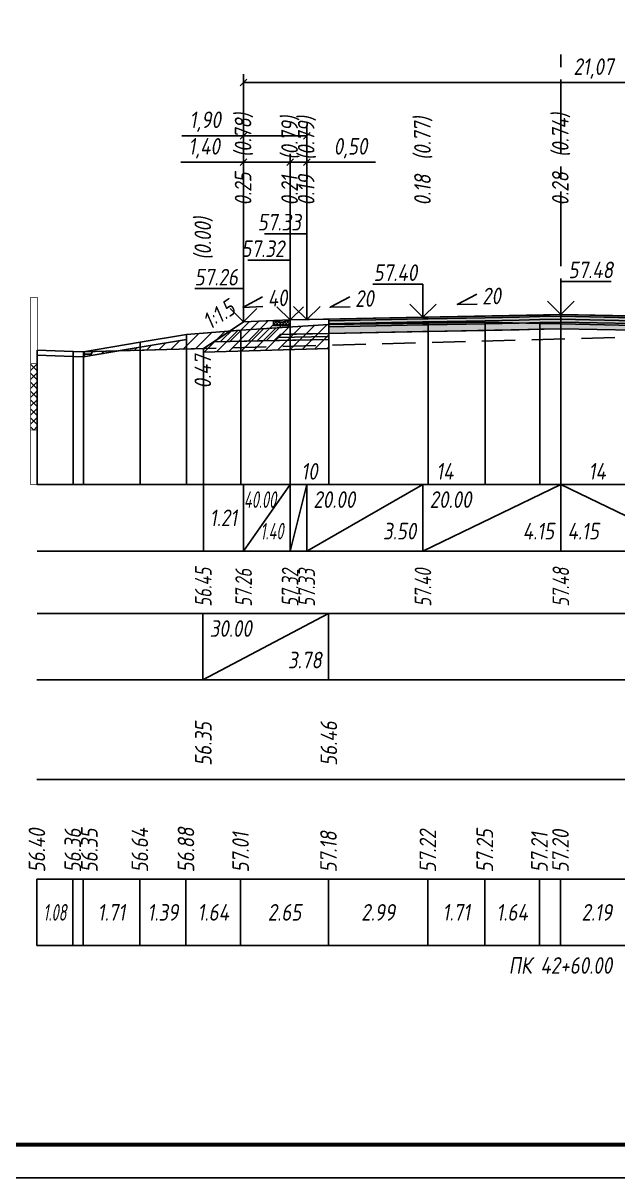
# Model space of a CAD drawing. Extents: x -717 to 1451, y -133302 to 233.
# Drawn here: x 77.9 to 167.4, y -66990.4 to -66816.5 of the extents above; entities that cross this region are included whole.
import ezdxf
from ezdxf.enums import TextEntityAlignment as Align

# ---------------------------------------------------------------- set-up
doc = ezdxf.new("R2010")
doc.units = 0
doc.linetypes.add('осевая2', pattern=[1.125, 0.75, -0.125, 0.125, -0.125])
doc.linetypes.add('штриховая', pattern=[0.75, 0.5, -0.25])
for name, color, linetype in [('Интерполированный поперечник', 2, 'Continuous'), ('Код_510', 7, 'Continuous'), ('Код_514', 1, 'Continuous'), ('Код_516', 1, 'Continuous'), ('Контур_0', 7, 'Continuous'), ('Контур_2521', 7, 'Continuous'), ('Контур_2564', 7, 'Continuous'), ('Контур_2660', 7, 'Continuous'), ('Контур_2665', 7, 'Continuous'), ('Контур_400', 7, 'Continuous'), ('Контур_508', 7, 'Continuous'), ('Контур_512', 7, 'Continuous'), ('Контур_513', 7, 'Continuous'), ('Контур_818', 7, 'Continuous'), ('Красный поперечник', 1, 'Continuous'), ('Линейка абсолютных высот', 7, 'Continuous'), ('Объём_2501', 7, 'Continuous'), ('Объём_2564', 7, 'Continuous'), ('Объём_2650', 7, 'Continuous'), ('Объём_2660', 7, 'Continuous'), ('Объём_2661', 7, 'Continuous'), ('Объём_2665', 7, 'Continuous'), ('Объём_2666', 7, 'Continuous'), ('Объём_2667', 7, 'Continuous'), ('Объём_2668', 7, 'Continuous'), ('Объём_2669', 7, 'Continuous'), ('Объём_2675', 7, 'Continuous'), ('Объём_2753', 7, 'Continuous'), ('Ось', 1, 'осевая2'), ('Откосы', 7, 'Continuous'), ('Отметки покрытия', 7, 'Continuous'), ('Подписи поперечников', 7, 'Continuous'), ('Рабочие отметки', 7, 'Continuous'), ('Рабочие отметки доп.', 7, 'Continuous'), ('Слои выравнивания', 7, 'Continuous'), ('Таблица', 7, 'Continuous'), ('Уклоны проезжей части', 7, 'Continuous'), ('Черный поперечник', 3, 'Continuous')]:
    doc.layers.add(name, color=color, linetype=linetype)
for name, color, linetype, true_color in [('Контур_2540', 2, 'Continuous', 0xffff00), ('Контур_2560', 2, 'Continuous', 0xffff00), ('Контур_2561', 7, 'Continuous', 0xff8040), ('Контур_2562', 3, 'Continuous', 0x00ff00), ('Контур_2563', 7, 'Continuous', 0xff8000), ('Контур_2570', 7, 'Continuous', 0x80ff00), ('Контур_2725', 7, 'Continuous', 0x323232), ('Контур_2736', 4, 'Continuous', 0x00ffff), ('Контур_2737', 4, 'Continuous', 0x00ffff), ('Контур_2738', 4, 'Continuous', 0x00ffff), ('Контур_2739', 4, 'Continuous', 0x00ffff), ('Контур_2741', 4, 'Continuous', 0x00ffff), ('Контур_2742', 4, 'Continuous', 0x00ffff), ('Контур_2743', 4, 'Continuous', 0x00ffff), ('Контур_2744', 7, 'Continuous', 0xa4ffff), ('Контур_2745', 7, 'Continuous', 0xa4ffff), ('Контур_2747', 4, 'Continuous', 0x00ffff), ('Контур_2748', 4, 'Continuous', 0x00ffff), ('Контур_2749', 4, 'Continuous', 0x00ffff), ('Контур_2750', 4, 'Continuous', 0x00ffff), ('Контур_2751', 4, 'Continuous', 0x00ffff), ('Контур_2752', 4, 'Continuous', 0x00ffff), ('Контур_2760', 7, 'Continuous', 0x323232), ('Контур_2761', 7, 'Continuous', 0x323232), ('Контур_2762', 7, 'Continuous', 0x323232), ('Контур_2763', 7, 'Continuous', 0x323232), ('Контур_402', 7, 'Continuous', 0xff6464), ('Контур_703', 4, 'Continuous', 0x00ffff), ('Контур_705', 4, 'Continuous', 0x00ffff), ('Контур_707', 4, 'Continuous', 0x00ffff), ('Контур_720', 131, 'Continuous', 0xaaffff), ('Объём_2500', 7, 'Continuous', 0xc0c0c0), ('Объём_2520', 7, 'Continuous', 0x80ffff), ('Объём_2540', 2, 'Continuous', 0xffff00), ('Объём_2560', 2, 'Continuous', 0xffff00), ('Объём_2561', 7, 'Continuous', 0xff8040), ('Объём_2562', 3, 'Continuous', 0x00ff00), ('Объём_2563', 7, 'Continuous', 0xff8000), ('Объём_2600', 7, 'Continuous', 0x808000), ('Объём_2746', 2, 'Continuous', 0xffff00)]:
    doc.layers.add(name, color=color, linetype=linetype, true_color=true_color)
doc.styles.get("Standard").update_dxf_attribs({"font": 'txt', "height": 2.5})
doc.styles.add('М', font='romand.shx', dxfattribs={"width": 0.8, "oblique": 10, "height": 2.5})
doc.dimstyles.new('ISO-25', dxfattribs={"dimtxt": 2.5, "dimasz": 2.5, "dimexe": 1.25, "dimexo": 0.625, "dimtad": 1, "dimtxsty": 'Standard', "dimcen": 2.5, "dimadec": 0, "dimazin": 0, "dimtfac": 1, "dimtmove": 0, "dimatfit": 3, "dimfxl": 1, "dimarcsym": 0})

# ---------------------------------------------------------------- blocks, each defined once
blk = doc.blocks.new('_Oblique')
at = {"color": 0, "linetype": 'ByBlock', "lineweight": -2}
blk.add_line((-0.5, -0.5), (0.5, 0.5), dxfattribs=at)
blk = doc.blocks.new('*D1612')
at = {"color": 0, "lineweight": -2, "transparency": 16777216}
for p, q in [((111.06, -66860.91), (111.06, -66836.19)), ((118.06, -66860.63), (118.06, -66836.19)), ((111.06, -66837.44), (101.59, -66837.44)), ((118.06, -66837.44), (111.06, -66837.44))]:
    blk.add_line(p, q, dxfattribs=at)
at = {"layer": 'Defpoints', "color": 0, "transparency": 16777216}
for p in [(118.06, -66837.44), (111.06, -66861.54), (118.06, -66861.26)]:
    blk.add_point(p, dxfattribs=at)
at = {"color": 0, "lineweight": -2, "transparency": 16777216, "rotation": 180}
blk.add_blockref('_Oblique', (111.06, -66837.44), dxfattribs=at)
at = {"color": 0, "lineweight": -2, "transparency": 16777216}
blk.add_blockref('_Oblique', (118.06, -66837.44), dxfattribs=at)
at = {"color": 0, "transparency": 16777216, "insert": (105.13, -66835.33), "char_height": 2.5, "width": 8.75, "attachment_point": 5, "style": 'М'}
blk.add_mtext('1,40', dxfattribs=at)
blk = doc.blocks.new('*D1614')
at = {"color": 0, "lineweight": -2, "transparency": 16777216}
for p, q in [((118.06, -66860.63), (118.06, -66836.19)), ((120.56, -66860.58), (120.56, -66836.19)), ((118.06, -66837.44), (120.56, -66837.44)), ((120.56, -66837.44), (130.92, -66837.44))]:
    blk.add_line(p, q, dxfattribs=at)
at = {"layer": 'Defpoints', "color": 0, "transparency": 16777216}
for p in [(120.56, -66837.44), (118.06, -66861.26), (120.56, -66861.21)]:
    blk.add_point(p, dxfattribs=at)
at = {"color": 0, "lineweight": -2, "transparency": 16777216, "rotation": 180}
blk.add_blockref('_Oblique', (118.06, -66837.44), dxfattribs=at)
at = {"color": 0, "lineweight": -2, "transparency": 16777216}
blk.add_blockref('_Oblique', (120.56, -66837.44), dxfattribs=at)
at = {"color": 0, "transparency": 16777216, "insert": (127.16, -66835.33), "char_height": 2.5, "width": 9.1667, "attachment_point": 5, "style": 'М'}
blk.add_mtext('0,50', dxfattribs=at)
blk = doc.blocks.new('*D1617')
at = {"color": 0, "lineweight": -2, "transparency": 16777216}
for p, q in [((111.06, -66860.91), (111.06, -66832.19)), ((120.56, -66860.58), (120.56, -66832.19)), ((111.06, -66833.44), (101.75, -66833.44)), ((120.56, -66833.44), (111.06, -66833.44))]:
    blk.add_line(p, q, dxfattribs=at)
at = {"layer": 'Defpoints', "color": 0, "transparency": 16777216}
for p in [(120.56, -66833.44), (111.06, -66861.54), (120.56, -66861.21)]:
    blk.add_point(p, dxfattribs=at)
at = {"color": 0, "lineweight": -2, "transparency": 16777216, "rotation": 180}
blk.add_blockref('_Oblique', (111.06, -66833.44), dxfattribs=at)
at = {"color": 0, "lineweight": -2, "transparency": 16777216}
blk.add_blockref('_Oblique', (120.56, -66833.44), dxfattribs=at)
at = {"color": 0, "transparency": 16777216, "insert": (105.29, -66831.33), "char_height": 2.5, "width": 8.75, "attachment_point": 5, "style": 'М'}
blk.add_mtext('1,90', dxfattribs=at)
blk = doc.blocks.new('*D1618')
at = {"color": 0, "lineweight": -2, "transparency": 16777216}
for p, q in [((111.06, -66860.91), (111.06, -66824.19)), ((216.39, -66861.09), (216.39, -66824.19)), ((111.06, -66825.44), (216.39, -66825.44))]:
    blk.add_line(p, q, dxfattribs=at)
at = {"layer": 'Defpoints', "color": 0, "transparency": 16777216}
for p in [(216.39, -66825.44), (111.06, -66861.54), (216.39, -66861.71)]:
    blk.add_point(p, dxfattribs=at)
at = {"color": 0, "lineweight": -2, "transparency": 16777216, "rotation": 180}
blk.add_blockref('_Oblique', (111.06, -66825.44), dxfattribs=at)
at = {"color": 0, "lineweight": -2, "transparency": 16777216}
blk.add_blockref('_Oblique', (216.39, -66825.44), dxfattribs=at)
at = {"color": 0, "transparency": 16777216, "insert": (163.73, -66823.33), "char_height": 2.5, "width": 11.25, "attachment_point": 5, "style": 'М'}
blk.add_mtext('21,07', dxfattribs=at)

msp = doc.modelspace()

# ---------------------------------------------------------------- hatches: boundary and pattern name
h = msp.add_hatch()
h.set_pattern_fill('ANSI37', color=256, scale=0.1)
h.set_pattern_definition([(45, (116.8087, -66861.50164), (-0.22451, 0.22451), []), (135, (116.8087, -66861.50164), (-0.22451, -0.22451), [])])
h.paths.add_polyline_path([(115.559, -66861.296), (115.559, -66862.005), (118.059, -66862.005), (118.059, -66861.202), (116.801, -66861.502)])
at = {"layer": 'Линейка абсолютных высот'}
h = msp.add_hatch(dxfattribs=at)
h.set_pattern_fill('ANSI37', scale=0.3, style=0)
h.set_pattern_definition([(45.0000013, (0, 0), (-0.67351924, 0.673519211), []), (135.0000003, (0, 0), (-0.673519222, -0.67351923), [])])
h.paths.add_polyline_path([(80, -66877.772), (80, -66867.772), (79, -66867.772), (79, -66877.772)])
at = {"layer": 'Объём_2563'}
h = msp.add_hatch(dxfattribs=at)
h.set_pattern_fill('ANSI31', color=256, scale=0.3)
h.paths.add_polyline_path([(111.059, -66861.476), (115.559, -66861.296), (115.559, -66862.005), (118.059, -66862.005), (118.059, -66863.346), (116.559, -66863.376), (115.64, -66864.295), (106.559, -66864.476)])
at = {"layer": 'Объём_2600'}
h = msp.add_hatch(dxfattribs=at)
h.set_pattern_fill('ANSI31', color=6, scale=0.4)
h.paths.add_polyline_path([(95.492, -66865.3), (102.441, -66864.141), (102.441, -66863.391), (110.66, -66862.736), (123.892, -66861.867), (123.892, -66865.479), (105, -66866.046), (105, -66865.515), (92.202, -66865.859)])
h = msp.add_hatch(dxfattribs=at)
h.set_pattern_fill('HONEY', color=5, scale=0.3)
h.paths.add_polyline_path([(86.956, -66866.75), (86.956, -66866), (92.202, -66865.859)])
at = {"layer": 'Слои выравнивания'}
for color, points in [(2, [(123.892, -66861.08), (138.059, -66860.796), (138.845, -66860.781), (147.416, -66860.609), (152.536, -66860.507), (155.641, -66860.445), (158.809, -66860.381), (158.809, -66860.631), (155.641, -66860.695), (152.536, -66860.757), (147.416, -66860.859), (138.845, -66861.031), (138.059, -66861.046), (123.892, -66861.33)]), (3, [(123.892, -66861.33), (138.059, -66861.046), (138.845, -66861.031), (147.416, -66860.859), (152.536, -66860.757), (155.641, -66860.695), (158.809, -66860.631), (158.809, -66861.081), (155.641, -66861.145), (152.536, -66861.207), (147.416, -66861.309), (138.845, -66861.481), (138.059, -66861.496), (123.892, -66861.78)]), (2, [(158.809, -66860.381), (169.747, -66860.6), (169.747, -66860.85), (158.809, -66860.631)]), (3, [(158.809, -66860.631), (169.747, -66860.85), (169.747, -66861.3), (158.809, -66861.081)]), (4, [(123.892, -66861.78), (138.059, -66861.496), (138.845, -66861.481), (147.416, -66861.309), (152.536, -66861.207), (155.641, -66861.145), (158.809, -66861.081), (158.809, -66861.531), (155.641, -66861.595), (152.536, -66861.657), (147.416, -66861.759), (138.845, -66861.931), (138.059, -66861.946), (123.892, -66862.23)]), (5, [(123.892, -66862.23), (138.059, -66861.946), (138.845, -66861.931), (147.416, -66861.759), (152.536, -66861.657), (155.641, -66861.595), (158.809, -66861.531), (158.809, -66862.531), (155.641, -66862.595), (152.536, -66862.657), (147.416, -66862.759), (138.845, -66862.931), (138.059, -66862.946), (123.892, -66863.23)]), (4, [(158.809, -66861.081), (169.747, -66861.3), (169.747, -66861.75), (158.809, -66861.531)]), (5, [(158.809, -66861.531), (169.747, -66861.75), (169.747, -66862.75), (158.809, -66862.531)])]:
    msp.add_hatch(color=color, dxfattribs=at).paths.add_polyline_path(points)

# ---------------------------------------------------------------- linework, layer by layer
at = {"flags": 128}
msp.add_lwpolyline([(-30.054, -66990.421), (389.946, -66990.421), (389.946, -66693.421), (-30.054, -66693.421)], close=True, dxfattribs=at)
at = {"const_width": 0.6, "flags": 128}
msp.add_lwpolyline([(-10.054, -66985.421), (384.946, -66985.421), (384.946, -66698.421), (-10.054, -66698.421)], close=True, dxfattribs=at)
msp.add_lwpolyline([(115.559, -66861.296), (115.559, -66862.005), (118.059, -66862.005), (118.059, -66861.202), (116.801, -66861.502), (115.559, -66861.296)])
at = {"layer": 'Интерполированный поперечник', "linetype": 'штриховая', "ltscale": 10, "flags": 128}
msp.add_lwpolyline([(86.956, -66866), (216.33, -66862.526)], dxfattribs=at)
at = {"layer": 'Код_510'}
for p, q in [((79.946, -66955.421), (79.946, -66945.421)), ((85.351, -66955.421), (85.351, -66945.421)), ((86.901, -66955.421), (86.901, -66945.421)), ((95.438, -66955.421), (95.438, -66945.421)), ((102.387, -66955.421), (102.387, -66945.421)), ((110.606, -66955.421), (110.606, -66945.421)), ((123.838, -66955.421), (123.838, -66945.421)), ((138.79, -66955.421), (138.79, -66945.421)), ((147.362, -66955.421), (147.362, -66945.421)), ((155.587, -66955.421), (155.587, -66945.421)), ((158.754, -66955.421), (158.754, -66945.421))]:
    msp.add_line(p, q, dxfattribs=at)
at = {"layer": 'Код_514'}
for p, q in [((105, -66896), (105, -66886)), ((111.059, -66896), (111.059, -66886)), ((111.059, -66896), (118.059, -66886)), ((118.059, -66896), (118.059, -66886)), ((118.059, -66896), (120.559, -66886)), ((120.559, -66896), (120.559, -66886)), ((120.559, -66896), (138.059, -66886)), ((138.059, -66896), (138.059, -66886)), ((138.059, -66896), (158.809, -66886)), ((158.809, -66896), (158.809, -66886)), ((158.809, -66886), (179.559, -66896))]:
    msp.add_line(p, q, dxfattribs=at)
at = {"layer": 'Код_516'}
for p, q in [((104.946, -66915.421), (104.946, -66905.421)), ((104.946, -66915.421), (123.838, -66905.421)), ((123.838, -66915.421), (123.838, -66905.421))]:
    msp.add_line(p, q, dxfattribs=at)
at = {"layer": 'Контур_0', "flags": 128}
for points in [[(111.059, -66861.476), (105, -66865.515), (105, -66865.515), (105, -66865.515), (105, -66865.515), (105, -66865.515), (105, -66865.515), (105, -66865.515), (105, -66865.515), (105, -66865.515), (105, -66865.515), (105, -66865.515), (105, -66865.515), (105, -66865.515), (105, -66865.515), (105, -66865.515)], [(111.059, -66861.476), (105, -66865.515), (105, -66865.515), (105, -66865.515), (105, -66865.515), (105, -66865.515), (105, -66865.515), (105, -66865.515), (105, -66865.515), (105, -66865.515), (105, -66865.515), (105, -66865.515), (105, -66865.515), (105, -66865.515), (105, -66865.515), (105, -66865.515), (105, -66865.515), (105, -66865.515), (105, -66865.515), (105, -66865.515), (105, -66865.515), (105, -66865.515), (105, -66865.515), (105, -66865.515), (105, -66865.515), (105, -66865.515), (105, -66865.515), (105, -66865.515), (105, -66865.515), (105, -66865.515)], [(120.559, -66863.296), (118.059, -66863.346), (118.059, -66861.196), (123.892, -66861.08), (123.892, -66863.23), (120.559, -66863.296), (120.559, -66863.296)], [(106.559, -66864.476), (115.64, -66864.295), (116.559, -66863.376), (118.059, -66863.346)], [(116.559, -66863.376), (123.892, -66863.23), (123.892, -66864.13), (115.64, -66864.295), (116.559, -66863.376), (116.559, -66863.376)]]:
    msp.add_lwpolyline(points, dxfattribs=at)
at = {"layer": 'Контур_2521', "color": 250, "flags": 128}
msp.add_lwpolyline([(116.1, -66863.835), (123.892, -66863.68)], dxfattribs=at)
at = {"layer": 'Контур_2540', "flags": 128}
msp.add_lwpolyline([(106.559, -66864.476), (123.892, -66864.13), (123.892, -66865.479), (105, -66866.046), (105, -66865.515), (106.559, -66864.476), (106.559, -66864.476)], dxfattribs=at)
at = {"layer": 'Контур_2560', "flags": 128}
msp.add_lwpolyline([(111.059, -66861.476), (111.059, -66861.476), (111.059, -66861.476), (118.059, -66861.196)], dxfattribs=at)
at = {"layer": 'Контур_2561', "flags": 128}
msp.add_lwpolyline([(118.059, -66861.196), (118.059, -66861.196), (111.059, -66861.476), (111.059, -66861.476), (118.059, -66861.196)], dxfattribs=at)
at = {"layer": 'Контур_2562', "flags": 128}
msp.add_lwpolyline([(111.059, -66861.476), (111.059, -66861.476), (111.059, -66861.476), (111.059, -66861.476), (111.059, -66861.476)], dxfattribs=at)
at = {"layer": 'Контур_2563', "flags": 128}
msp.add_lwpolyline([(111.059, -66861.476), (118.059, -66861.196), (118.059, -66863.346), (116.559, -66863.376), (115.64, -66864.295), (106.559, -66864.476), (111.059, -66861.476), (111.059, -66861.476)], dxfattribs=at)
at = {"layer": 'Контур_2564', "flags": 128}
msp.add_lwpolyline([(111.059, -66861.476), (118.059, -66861.196)], dxfattribs=at)
at = {"layer": 'Контур_2570', "flags": 128}
msp.add_lwpolyline([(80, -66866.513), (85.406, -66866.705), (86.956, -66866.75), (86.956, -66866.75), (95.492, -66865.3), (102.441, -66864.141), (102.441, -66863.391), (110.66, -66862.736), (123.892, -66861.867), (138.845, -66861.677), (147.416, -66861.538), (155.641, -66861.729), (158.809, -66861.792), (169.747, -66862.012), (185.804, -66863.004), (194.338, -66863.385), (194.338, -66864.135), (197.197, -66864.334), (199.725, -66864.242), (206.411, -66863.539), (209.04, -66863.343), (230.215, -66863.146), (237.251, -66863.208), (251.037, -66863.082)], dxfattribs=at)
at = {"layer": 'Контур_2660', "flags": 128}
msp.add_lwpolyline([(105, -66866.046), (123.892, -66865.479)], dxfattribs=at)
at = {"layer": 'Контур_2665', "flags": 128}
msp.add_lwpolyline([(111.059, -66861.476), (111.059, -66861.476)], dxfattribs=at)
at = {"layer": 'Контур_2725', "flags": 128}
msp.add_lwpolyline([(123.892, -66863.23), (138.059, -66862.946), (138.845, -66862.931), (147.416, -66862.759), (152.536, -66862.657), (155.641, -66862.595), (158.809, -66862.531), (169.747, -66862.75)], dxfattribs=at)
at = {"layer": 'Контур_2736', "flags": 128}
msp.add_lwpolyline([(111.059, -66861.476), (105, -66865.515)], dxfattribs=at)
at = {"layer": 'Контур_2737', "flags": 128}
msp.add_lwpolyline([(105, -66865.515), (105, -66865.515)], dxfattribs=at)
at = {"layer": 'Контур_2738', "flags": 128}
msp.add_lwpolyline([(105, -66865.515), (105, -66865.515)], dxfattribs=at)
at = {"layer": 'Контур_2739', "flags": 128}
msp.add_lwpolyline([(105, -66865.515), (105, -66865.515)], dxfattribs=at)
at = {"layer": 'Контур_2741', "flags": 128}
msp.add_lwpolyline([(105, -66865.515), (105, -66865.515)], dxfattribs=at)
at = {"layer": 'Контур_2742', "flags": 128}
msp.add_lwpolyline([(105, -66865.515), (105, -66865.515)], dxfattribs=at)
at = {"layer": 'Контур_2743', "flags": 128}
msp.add_lwpolyline([(105, -66865.515), (105, -66865.515)], dxfattribs=at)
at = {"layer": 'Контур_2744', "flags": 128}
msp.add_lwpolyline([(105, -66865.515), (105, -66865.515)], dxfattribs=at)
msp.add_lwpolyline([(105, -66865.515), (105, -66865.515)], dxfattribs=at)
msp.add_lwpolyline([(105, -66865.515), (105, -66865.515)], dxfattribs=at)
msp.add_lwpolyline([(105, -66865.515), (105, -66865.515)], dxfattribs=at)
msp.add_lwpolyline([(105, -66865.515), (105, -66865.515)], dxfattribs=at)
msp.add_lwpolyline([(105, -66865.515), (105, -66865.515)], dxfattribs=at)
at = {"layer": 'Контур_2745', "flags": 128}
msp.add_lwpolyline([(105, -66865.515), (105, -66865.515)], dxfattribs=at)
msp.add_lwpolyline([(105, -66865.515), (105, -66865.515)], dxfattribs=at)
msp.add_lwpolyline([(105, -66865.515), (105, -66865.515)], dxfattribs=at)
msp.add_lwpolyline([(105, -66865.515), (105, -66865.515)], dxfattribs=at)
msp.add_lwpolyline([(105, -66865.515), (105, -66865.515)], dxfattribs=at)
msp.add_lwpolyline([(105, -66865.515), (105, -66865.515)], dxfattribs=at)
at = {"layer": 'Контур_2747', "flags": 128}
msp.add_lwpolyline([(105, -66865.515), (105, -66865.515)], dxfattribs=at)
at = {"layer": 'Контур_2748', "flags": 128}
msp.add_lwpolyline([(105, -66865.515), (105, -66865.515)], dxfattribs=at)
at = {"layer": 'Контур_2749', "flags": 128}
msp.add_lwpolyline([(105, -66865.515), (105, -66865.515)], dxfattribs=at)
at = {"layer": 'Контур_2750', "flags": 128}
msp.add_lwpolyline([(105, -66865.515), (105, -66865.515)], dxfattribs=at)
at = {"layer": 'Контур_2751', "flags": 128}
msp.add_lwpolyline([(105, -66865.515), (105, -66865.515)], dxfattribs=at)
at = {"layer": 'Контур_2752', "flags": 128}
msp.add_lwpolyline([(105, -66865.515), (105, -66865.515)], dxfattribs=at)
at = {"layer": 'Контур_2760', "flags": 128}
msp.add_lwpolyline([(123.892, -66861.08), (138.059, -66860.796), (138.845, -66860.781), (147.416, -66860.609), (152.536, -66860.507), (155.641, -66860.445), (158.809, -66860.381), (169.747, -66860.6)], dxfattribs=at)
at = {"layer": 'Контур_2761', "flags": 128}
msp.add_lwpolyline([(123.892, -66861.33), (138.059, -66861.046), (138.845, -66861.031), (147.416, -66860.859), (152.536, -66860.757), (155.641, -66860.695), (158.809, -66860.631), (169.747, -66860.85)], dxfattribs=at)
at = {"layer": 'Контур_2762', "flags": 128}
msp.add_lwpolyline([(123.892, -66861.78), (138.059, -66861.496), (138.845, -66861.481), (147.416, -66861.309), (152.536, -66861.207), (155.641, -66861.145), (158.809, -66861.081), (169.747, -66861.3)], dxfattribs=at)
at = {"layer": 'Контур_2763', "flags": 128}
msp.add_lwpolyline([(123.892, -66862.23), (138.059, -66861.946), (138.845, -66861.931), (147.416, -66861.759), (152.536, -66861.657), (155.641, -66861.595), (158.809, -66861.531), (169.747, -66861.75)], dxfattribs=at)
at = {"layer": 'Контур_400', "flags": 128}
for points in [[(118.059, -66861.196), (120.559, -66861.146), (120.559, -66861.146), (120.559, -66861.146), (120.559, -66861.146), (120.559, -66861.146), (120.559, -66861.146), (138.059, -66860.796), (158.809, -66860.381)], [(158.809, -66860.381), (179.559, -66860.796), (197.059, -66861.146), (197.059, -66861.146), (197.059, -66861.146), (197.059, -66861.146), (207.987, -66861.365), (207.987, -66861.365), (210.487, -66861.415)]]:
    msp.add_lwpolyline(points, dxfattribs=at)
at = {"layer": 'Контур_402', "flags": 128}
msp.add_lwpolyline([(105, -66866.046), (123.892, -66865.479), (123.892, -66863.23), (158.809, -66862.531), (169.747, -66862.75), (169.747, -66864.759), (223.472, -66866.371)], dxfattribs=at)
at = {"layer": 'Контур_508', "flags": 128}
msp.add_lwpolyline([(105, -66866.046), (123.892, -66865.479), (123.892, -66863.23), (158.809, -66862.531), (169.747, -66862.75), (169.747, -66864.759), (223.472, -66866.371), (223.472, -66864.145), (226.037, -66862.435)], dxfattribs=at)
at = {"layer": 'Контур_512', "flags": 128}
msp.add_lwpolyline([(105, -66866.046), (123.892, -66865.479)], dxfattribs=at)
at = {"layer": 'Контур_513', "flags": 128}
msp.add_lwpolyline([(105, -66866.046), (123.892, -66865.479), (123.892, -66863.23), (158.809, -66862.531), (169.747, -66862.75), (169.747, -66864.759), (223.472, -66866.371), (223.472, -66864.145), (226.037, -66862.435)], dxfattribs=at)
at = {"layer": 'Контур_703', "flags": 128}
for points in [[(111.059, -66861.476), (105, -66865.515)], [(105, -66865.515), (105, -66865.515)]]:
    msp.add_lwpolyline(points, dxfattribs=at)
at = {"layer": 'Контур_705', "flags": 128}
msp.add_lwpolyline([(105, -66865.515), (105, -66865.515)], dxfattribs=at)
at = {"layer": 'Контур_707', "flags": 128}
msp.add_lwpolyline([(105, -66865.515), (105, -66865.515)], dxfattribs=at)
at = {"layer": 'Контур_720', "flags": 128}
msp.add_lwpolyline([(105, -66865.515), (105, -66865.515)], dxfattribs=at)
at = {"layer": 'Контур_818', "flags": 128}
msp.add_lwpolyline([(105, -66863.187), (110.66, -66862.736), (123.892, -66861.867), (138.845, -66861.677), (147.416, -66861.538), (155.641, -66861.729), (158.809, -66861.792), (169.747, -66862.012), (185.804, -66863.004), (194.338, -66863.385), (194.338, -66864.135), (197.197, -66864.334), (199.725, -66864.242), (206.411, -66863.539), (209.04, -66863.343), (226.037, -66863.185)], dxfattribs=at)
at = {"layer": 'Красный поперечник'}
for p, q in [((120.559, -66861.146), (138.059, -66860.796)), ((138.059, -66860.796), (158.809, -66860.381)), ((158.809, -66860.381), (179.559, -66860.796)), ((105, -66865.515), (111.059, -66861.476)), ((111.059, -66861.476), (118.059, -66861.196)), ((118.059, -66861.196), (120.559, -66861.146)), ((105, -66866.046), (105, -66886)), ((123.892, -66865.479), (123.892, -66886))]:
    msp.add_line(p, q, dxfattribs=at)
at = {"layer": 'Линейка абсолютных высот', "color": 7, "const_width": 0.1, "flags": 128}
for points in [[(80, -66867.772), (80, -66857.772), (79, -66857.772), (79, -66867.772), (80, -66867.772)], [(80, -66877.772), (80, -66867.772), (79, -66867.772), (79, -66877.772), (80, -66877.772)], [(80, -66886), (80, -66877.772), (79, -66877.772), (79, -66886), (80, -66886)]]:
    msp.add_lwpolyline(points, dxfattribs=at)
at = {"layer": 'Объём_2500', "flags": 128}
msp.add_lwpolyline([(120.559, -66863.296), (118.059, -66863.346), (118.059, -66861.196), (123.892, -66861.08), (123.892, -66863.23), (120.559, -66863.296), (120.559, -66863.296)], dxfattribs=at)
at = {"layer": 'Объём_2501', "flags": 128}
for points in [[(118.059, -66861.196), (120.559, -66861.146), (120.559, -66861.146), (120.559, -66861.146), (120.559, -66861.146), (120.559, -66861.146), (120.559, -66861.146), (138.059, -66860.796), (158.809, -66860.381)], [(158.809, -66860.381), (179.559, -66860.796), (197.059, -66861.146), (197.059, -66861.146), (197.059, -66861.146), (197.059, -66861.146), (207.987, -66861.365), (207.987, -66861.365), (210.487, -66861.415)]]:
    msp.add_lwpolyline(points, dxfattribs=at)
at = {"layer": 'Объём_2520', "color": 250, "flags": 128}
msp.add_lwpolyline([(116.559, -66863.376), (123.892, -66863.23), (123.892, -66864.13), (115.64, -66864.295), (116.559, -66863.376), (116.559, -66863.376)], dxfattribs=at)
at = {"layer": 'Объём_2540', "flags": 128}
msp.add_lwpolyline([(106.559, -66864.476), (123.892, -66864.13), (123.892, -66865.479), (105, -66866.046), (105, -66865.515), (106.559, -66864.476), (106.559, -66864.476)], dxfattribs=at)
at = {"layer": 'Объём_2560', "flags": 128}
msp.add_lwpolyline([(111.059, -66861.476), (111.059, -66861.476), (111.059, -66861.476), (118.059, -66861.196)], dxfattribs=at)
at = {"layer": 'Объём_2561', "flags": 128}
msp.add_lwpolyline([(118.059, -66861.196), (118.059, -66861.196), (111.059, -66861.476), (111.059, -66861.476), (118.059, -66861.196)], dxfattribs=at)
at = {"layer": 'Объём_2562', "flags": 128}
msp.add_lwpolyline([(111.059, -66861.476), (111.059, -66861.476), (111.059, -66861.476), (111.059, -66861.476), (111.059, -66861.476)], dxfattribs=at)
at = {"layer": 'Объём_2563', "color": 250, "flags": 128}
msp.add_lwpolyline([(111.059, -66861.476), (115.559, -66861.296), (115.559, -66862.005), (118.059, -66862.005), (118.059, -66863.346), (116.559, -66863.376), (115.64, -66864.295), (106.559, -66864.476), (111.059, -66861.476), (111.059, -66861.476)], dxfattribs=at)
at = {"layer": 'Объём_2564', "flags": 128}
msp.add_lwpolyline([(111.059, -66861.476), (118.059, -66861.196)], dxfattribs=at)
at = {"layer": 'Объём_2600', "color": 5, "flags": 128}
msp.add_lwpolyline([(86.956, -66866.75), (86.956, -66866), (92.202, -66865.859), (86.956, -66866.75), (86.956, -66866.75)], dxfattribs=at)
at = {"layer": 'Объём_2650', "color": 6, "flags": 128}
msp.add_lwpolyline([(95.492, -66865.3), (102.441, -66864.141), (102.441, -66863.391), (110.66, -66862.736), (123.892, -66861.867), (123.892, -66865.479), (105, -66866.046), (105, -66865.515), (92.202, -66865.859), (95.492, -66865.3), (95.492, -66865.3)], dxfattribs=at)
at = {"layer": 'Объём_2660', "flags": 128}
msp.add_lwpolyline([(105, -66866.046), (123.892, -66865.479)], dxfattribs=at)
at = {"layer": 'Объём_2661', "flags": 128}
msp.add_lwpolyline([(111.059, -66861.476), (105, -66865.515)], dxfattribs=at)
at = {"layer": 'Объём_2665', "flags": 128}
msp.add_lwpolyline([(111.059, -66861.476), (111.059, -66861.476)], dxfattribs=at)
at = {"layer": 'Объём_2666', "flags": 128}
msp.add_lwpolyline([(111.059, -66861.476), (105, -66865.515)], dxfattribs=at)
at = {"layer": 'Объём_2667', "flags": 128}
msp.add_lwpolyline([(105, -66865.515), (105, -66865.515)], dxfattribs=at)
msp.add_lwpolyline([(105, -66865.515), (105, -66865.515)], dxfattribs=at)
at = {"layer": 'Объём_2668', "flags": 128}
msp.add_lwpolyline([(105, -66865.515), (105, -66865.515)], dxfattribs=at)
msp.add_lwpolyline([(105, -66865.515), (105, -66865.515)], dxfattribs=at)
at = {"layer": 'Объём_2669', "flags": 128}
msp.add_lwpolyline([(105, -66865.515), (105, -66865.515)], dxfattribs=at)
msp.add_lwpolyline([(105, -66865.515), (105, -66865.515)], dxfattribs=at)
at = {"layer": 'Объём_2675', "flags": 128}
msp.add_lwpolyline([(105, -66865.515), (105, -66865.515)], dxfattribs=at)
msp.add_lwpolyline([(105, -66865.515), (105, -66865.515)], dxfattribs=at)
msp.add_lwpolyline([(105, -66865.515), (105, -66865.515)], dxfattribs=at)
msp.add_lwpolyline([(105, -66865.515), (105, -66865.515)], dxfattribs=at)
msp.add_lwpolyline([(105, -66865.515), (105, -66865.515)], dxfattribs=at)
msp.add_lwpolyline([(105, -66865.515), (105, -66865.515)], dxfattribs=at)
msp.add_lwpolyline([(105, -66865.515), (105, -66865.515)], dxfattribs=at)
msp.add_lwpolyline([(105, -66865.515), (105, -66865.515)], dxfattribs=at)
msp.add_lwpolyline([(105, -66865.515), (105, -66865.515)], dxfattribs=at)
msp.add_lwpolyline([(105, -66865.515), (105, -66865.515)], dxfattribs=at)
msp.add_lwpolyline([(105, -66865.515), (105, -66865.515)], dxfattribs=at)
msp.add_lwpolyline([(105, -66865.515), (105, -66865.515)], dxfattribs=at)
at = {"layer": 'Объём_2746', "flags": 128}
msp.add_lwpolyline([(110.66, -66862.736), (123.892, -66861.867), (123.892, -66865.479), (105, -66866.046), (105, -66865.515), (108.967, -66862.871), (110.66, -66862.736), (110.66, -66862.736)], dxfattribs=at)
at = {"layer": 'Объём_2753', "flags": 128}
msp.add_lwpolyline([(123.892, -66861.08), (123.892, -66861.08)], dxfattribs=at)
at = {"layer": 'Ось', "ltscale": 15}
msp.add_line((158.809, -66869.971), (158.809, -66819.352), dxfattribs=at)
at = {"layer": 'Откосы', "color": 1, "flags": 128}
for points in [[(146.208, -66858.822), (143.208, -66858.882), (146.178, -66857.322)], [(113.949, -66859.183), (110.951, -66859.302), (113.889, -66857.684)], [(127.083, -66859.205), (124.083, -66859.265), (127.053, -66857.705)]]:
    msp.add_lwpolyline(points, dxfattribs=at)
at = {"layer": 'Отметки покрытия', "color": 1}
for p, q in [((120.559, -66848.196), (114.209, -66848.196)), ((120.559, -66861.146), (120.559, -66848.196)), ((118.059, -66852.196), (111.709, -66852.196)), ((118.059, -66861.196), (118.059, -66852.196)), ((158.809, -66860.381), (158.809, -66855.381)), ((158.809, -66855.381), (166.359, -66855.381)), ((111.059, -66856.476), (103.709, -66856.476)), ((111.059, -66861.476), (111.059, -66856.476)), ((138.059, -66855.796), (130.509, -66855.796)), ((138.059, -66860.796), (138.059, -66855.796)), ((118.059, -66861.196), (116.059, -66859.196)), ((118.059, -66861.196), (120.059, -66859.196)), ((120.559, -66861.146), (118.559, -66859.146)), ((120.559, -66861.146), (122.559, -66859.146)), ((138.059, -66860.796), (136.059, -66858.796)), ((138.059, -66860.796), (140.059, -66858.796)), ((158.809, -66860.381), (156.809, -66858.381)), ((158.809, -66860.381), (160.809, -66858.381)), ((111.059, -66861.476), (109.059, -66859.476)), ((111.059, -66861.476), (113.059, -66859.476))]:
    msp.add_line(p, q, dxfattribs=at)
at = {"layer": 'Слои выравнивания'}
for p, q in [((158.809, -66860.381), (158.809, -66886)), ((118.059, -66861.196), (118.059, -66886)), ((123.892, -66861.08), (123.892, -66886))]:
    msp.add_line(p, q, dxfattribs=at)
at = {"layer": 'Слои выравнивания', "color": 2, "flags": 128}
for points in [[(123.892, -66861.08), (138.059, -66860.796), (138.845, -66860.781), (147.416, -66860.609), (152.536, -66860.507), (155.641, -66860.445), (158.809, -66860.381), (158.809, -66860.631), (155.641, -66860.695), (152.536, -66860.757), (147.416, -66860.859), (138.845, -66861.031), (138.059, -66861.046), (123.892, -66861.33)], [(158.809, -66860.381), (169.747, -66860.6), (169.747, -66860.85), (158.809, -66860.631)]]:
    msp.add_lwpolyline(points, close=True, dxfattribs=at)
at = {"layer": 'Слои выравнивания', "color": 3, "flags": 128}
for points in [[(123.892, -66861.33), (138.059, -66861.046), (138.845, -66861.031), (147.416, -66860.859), (152.536, -66860.757), (155.641, -66860.695), (158.809, -66860.631), (158.809, -66861.081), (155.641, -66861.145), (152.536, -66861.207), (147.416, -66861.309), (138.845, -66861.481), (138.059, -66861.496), (123.892, -66861.78)], [(158.809, -66860.631), (169.747, -66860.85), (169.747, -66861.3), (158.809, -66861.081)]]:
    msp.add_lwpolyline(points, close=True, dxfattribs=at)
at = {"layer": 'Слои выравнивания', "color": 4, "flags": 128}
for points in [[(123.892, -66861.78), (138.059, -66861.496), (138.845, -66861.481), (147.416, -66861.309), (152.536, -66861.207), (155.641, -66861.145), (158.809, -66861.081), (158.809, -66861.531), (155.641, -66861.595), (152.536, -66861.657), (147.416, -66861.759), (138.845, -66861.931), (138.059, -66861.946), (123.892, -66862.23)], [(158.809, -66861.081), (169.747, -66861.3), (169.747, -66861.75), (158.809, -66861.531)]]:
    msp.add_lwpolyline(points, close=True, dxfattribs=at)
at = {"layer": 'Слои выравнивания', "color": 5, "flags": 128}
for points in [[(123.892, -66862.23), (138.059, -66861.946), (138.845, -66861.931), (147.416, -66861.759), (152.536, -66861.657), (155.641, -66861.595), (158.809, -66861.531), (158.809, -66862.531), (155.641, -66862.595), (152.536, -66862.657), (147.416, -66862.759), (138.845, -66862.931), (138.059, -66862.946), (123.892, -66863.23)], [(158.809, -66861.531), (169.747, -66861.75), (169.747, -66862.75), (158.809, -66862.531)]]:
    msp.add_lwpolyline(points, close=True, dxfattribs=at)
at = {"layer": 'Таблица'}
for p, q in [((80, -66886), (251.037, -66886)), ((80, -66896), (251.037, -66896)), ((80, -66905.421), (251.037, -66905.421)), ((79.946, -66915.421), (250.983, -66915.421)), ((79.946, -66930.421), (250.983, -66930.421)), ((79.946, -66945.421), (250.983, -66945.421)), ((79.946, -66955.421), (250.983, -66955.421))]:
    msp.add_line(p, q, dxfattribs=at)
at = {"layer": 'Черный поперечник', "color": 7}
for p, q in [((123.892, -66861.867), (123.892, -66886)), ((138.845, -66861.677), (138.845, -66886)), ((147.416, -66861.538), (147.416, -66886)), ((155.641, -66861.729), (155.641, -66886)), ((158.809, -66861.792), (158.809, -66886)), ((102.441, -66863.391), (102.441, -66886)), ((110.66, -66862.736), (110.66, -66886)), ((80, -66865.763), (80, -66886)), ((85.406, -66865.955), (85.406, -66886)), ((86.956, -66866), (86.956, -66886)), ((95.492, -66864.55), (95.492, -66886))]:
    msp.add_line(p, q, dxfattribs=at)
at = {"layer": 'Черный поперечник', "flags": 128}
msp.add_lwpolyline([(80, -66865.763), (85.406, -66865.955), (86.956, -66866), (95.492, -66864.55), (102.441, -66863.391), (110.66, -66862.736), (123.892, -66861.867), (138.845, -66861.677), (147.416, -66861.538), (155.641, -66861.729), (158.809, -66861.792), (169.747, -66862.012), (185.804, -66863.004), (194.338, -66863.385), (197.197, -66863.584), (199.725, -66863.492), (206.411, -66862.789), (209.04, -66862.593), (230.215, -66862.396), (237.251, -66862.458), (251.037, -66862.332)], dxfattribs=at)

# ---------------------------------------------------------------- texts
at = {"layer": 'Код_510', "style": 'М', "oblique": 10, "width": 0.8}
for s, p in [('56.88', (102.387, -66944.421)), ('56.40', (79.946, -66944.421)), ('56.36', (85.351, -66944.421)), ('56.35', (87.851, -66944.421)), ('56.64', (95.438, -66944.421)), ('57.01', (110.606, -66944.421)), ('57.18', (123.838, -66944.421)), ('57.22', (138.79, -66944.421)), ('57.25', (147.362, -66944.421)), ('57.21', (155.587, -66944.421)), ('57.20', (158.754, -66944.421))]:
    msp.add_text(s, height=2.5, rotation=90, dxfattribs=at).set_placement(p, align=Align.MIDDLE_LEFT)
at = {"layer": 'Код_510', "style": 'М', "oblique": 10}
for s, width, p in [('1.08', 0.6, (82.649, -66950.421)), ('1.71', 0.8, (91.17, -66950.421)), ('1.39', 0.8, (98.912, -66950.421)), ('1.64', 0.8, (106.496, -66950.421)), ('2.65', 0.8, (117.222, -66950.421)), ('2.99', 0.8, (131.314, -66950.421)), ('1.71', 0.8, (143.076, -66950.421)), ('1.64', 0.8, (151.474, -66950.421)), ('2.19', 0.8, (164.224, -66950.421))]:
    msp.add_text(s, height=2.5, dxfattribs=dict(at, width=width)).set_placement(p, align=Align.MIDDLE_CENTER)
at = {"layer": 'Код_514', "style": 'М', "oblique": 10}
for s, width, p in [('40.00', 0.6, (111.109, -66887)), ('20.00', 0.8, (121.559, -66887)), ('20.00', 0.8, (139.059, -66887))]:
    msp.add_text(s, height=2.5, dxfattribs=dict(at, width=width)).set_placement(p, align=Align.TOP_LEFT)
at = {"layer": 'Код_514', "style": 'М', "oblique": 10, "width": 0.8}
msp.add_text('1.21', height=2.5, dxfattribs=at).set_placement((108.029, -66891), align=Align.MIDDLE_CENTER)
at = {"layer": 'Код_514', "style": 'М', "oblique": 10}
for s, width, p in [('1.40', 0.6, (117.059, -66895)), ('3.50', 0.8, (137.059, -66895)), ('4.15', 0.8, (157.809, -66895))]:
    msp.add_text(s, height=2.5, dxfattribs=dict(at, width=width)).set_placement(p, align=Align.BOTTOM_RIGHT)
at = {"layer": 'Код_514', "style": 'М', "oblique": 10, "width": 0.8}
msp.add_text('4.15', height=2.5, dxfattribs=at).set_placement((159.809, -66895), align=Align.BOTTOM_LEFT)
at = {"layer": 'Код_514', "style": 'М', "oblique": 10, "width": 0.7}
for s, p in [('56.45', (105, -66904.382)), ('57.26', (111.059, -66904.382)), ('57.32', (118.059, -66904.382)), ('57.33', (120.559, -66904.382)), ('57.40', (138.059, -66904.382)), ('57.48', (158.809, -66904.382))]:
    msp.add_text(s, height=2.5, rotation=90, dxfattribs=at).set_placement(p, align=Align.MIDDLE_LEFT)
at = {"layer": 'Код_516', "style": 'М', "oblique": 10, "width": 0.8}
msp.add_text('30.00', height=2.5, dxfattribs=at).set_placement((105.946, -66906.421), align=Align.TOP_LEFT)
msp.add_text('3.78', height=2.5, dxfattribs=at).set_placement((122.838, -66914.421), align=Align.BOTTOM_RIGHT)
for s, p in [('56.35', (105, -66928.371)), ('56.46', (123.892, -66928.371))]:
    msp.add_text(s, height=2.5, rotation=90, dxfattribs=at).set_placement(p, align=Align.MIDDLE_LEFT)
at = {"layer": 'Отметки покрытия', "color": 1, "style": 'М', "oblique": 10, "width": 0.8}
for s, p in [('57.33', (119.7, -66848.465)), ('57.32', (117.2, -66852.465)), ('57.26', (110.2, -66856.745)), ('57.40', (137.2, -66856.065))]:
    msp.add_text(s, height=2.5, dxfattribs=at).set_placement(p, align=Align.BOTTOM_RIGHT)
msp.add_text('57.48', height=2.5, dxfattribs=at).set_placement((159.95, -66855.65), align=Align.BOTTOM_LEFT)
at = {"layer": 'Подписи поперечников', "style": 'М', "oblique": 10, "width": 0.8}
msp.add_text('ПК 42+60.00', height=2.5, dxfattribs=at).set_placement((158.754, -66960.421), align=Align.BOTTOM_CENTER)
at = {"layer": 'Рабочие отметки', "color": 1, "style": 'М', "oblique": 10, "width": 0.8}
for s, p in [('0.25', (110.981, -66843.946)), ('0.21', (117.981, -66843.946)), ('0.19', (120.481, -66843.946)), ('0.18', (137.981, -66843.946)), ('0.28', (158.731, -66843.946))]:
    msp.add_text(s, height=2.5, rotation=90, dxfattribs=at).set_placement(p, align=Align.MIDDLE_LEFT)
msp.add_text('0.47', height=2.5, rotation=90, dxfattribs=at).set_placement((104.922, -66866.446), align=Align.MIDDLE_RIGHT)
at = {"layer": 'Рабочие отметки доп.', "color": 1, "style": 'М', "oblique": 10, "width": 0.8}
for s, p in [('(0.78)', (110.981, -66836.646)), ('(0.79)', (117.981, -66837.046)), ('(0.79)', (120.481, -66837.096)), ('(0.77)', (137.981, -66837.096)), ('(0.74)', (158.731, -66836.646)), ('(0.00)', (104.922, -66852.127))]:
    msp.add_text(s, height=2.5, rotation=90, dxfattribs=at).set_placement(p, align=Align.MIDDLE_LEFT)
at = {"layer": 'Слои выравнивания', "style": 'М', "oblique": 10, "width": 0.8}
for s, p in [('10', (120.976, -66886)), ('14', (141.351, -66886)), ('14', (164.278, -66886))]:
    msp.add_text(s, height=2.5, dxfattribs=at).set_placement(p, align=Align.BOTTOM_CENTER)
at = {"layer": 'Уклоны проезжей части', "color": 1, "style": 'М', "oblique": 10, "width": 0.8}
for s, rotation, p in [('40', 2.29061, (116.253, -66859.899)), ('20', 1.14576, (129.289, -66859.971)), ('20', 1.14576, (148.414, -66859.589)), ('1:1.5', 33.69007, (108.457, -66862.016))]:
    msp.add_text(s, height=2.5, rotation=rotation, dxfattribs=at).set_placement(p, align=Align.BOTTOM_CENTER)

# ---------------------------------------------------------------- dimensions: what is measured, and where the dimension line sits
at = {"color": 5}
dim = msp.add_linear_dim(base=(216.392, -66825.444), p1=(111.059, -66861.539), p2=(216.392, -66861.714), angle=180, dimstyle='ISO-25', override={"dimasz": 1, "dimlfac": 0.2, "dimzin": 0, "dimtxsty": 'М', "dimblk1": 'Oblique', "dimblk2": 'Oblique', "dimsah": 1}, dxfattribs=at)
dim.commit()
dim.dimension.update_dxf_attribs({"geometry": '*D1618', "text_midpoint": (163.725, -66823.331)})
for base, p1, p2, picture, middle in [((120.559, -66833.444), (111.059, -66861.539), (120.559, -66861.209), '*D1617', (105.288, -66833.444)), ((118.059, -66837.444), (111.059, -66861.539), (118.059, -66861.259), '*D1612', (105.128, -66837.444)), ((120.559, -66837.444), (118.059, -66861.259), (120.559, -66861.209), '*D1614', (127.161, -66837.444))]:
    dim = msp.add_linear_dim(base=base, p1=p1, p2=p2, angle=180, dimstyle='ISO-25', override={"dimasz": 1, "dimlfac": 0.2, "dimzin": 0, "dimtxsty": 'М', "dimblk1": 'Oblique', "dimblk2": 'Oblique', "dimsah": 1}, dxfattribs=at)
    dim.commit()
    dim.dimension.update_dxf_attribs({"geometry": picture, "text_midpoint": middle, "dimtype": 160})

doc.saveas('drawing.dxf')
